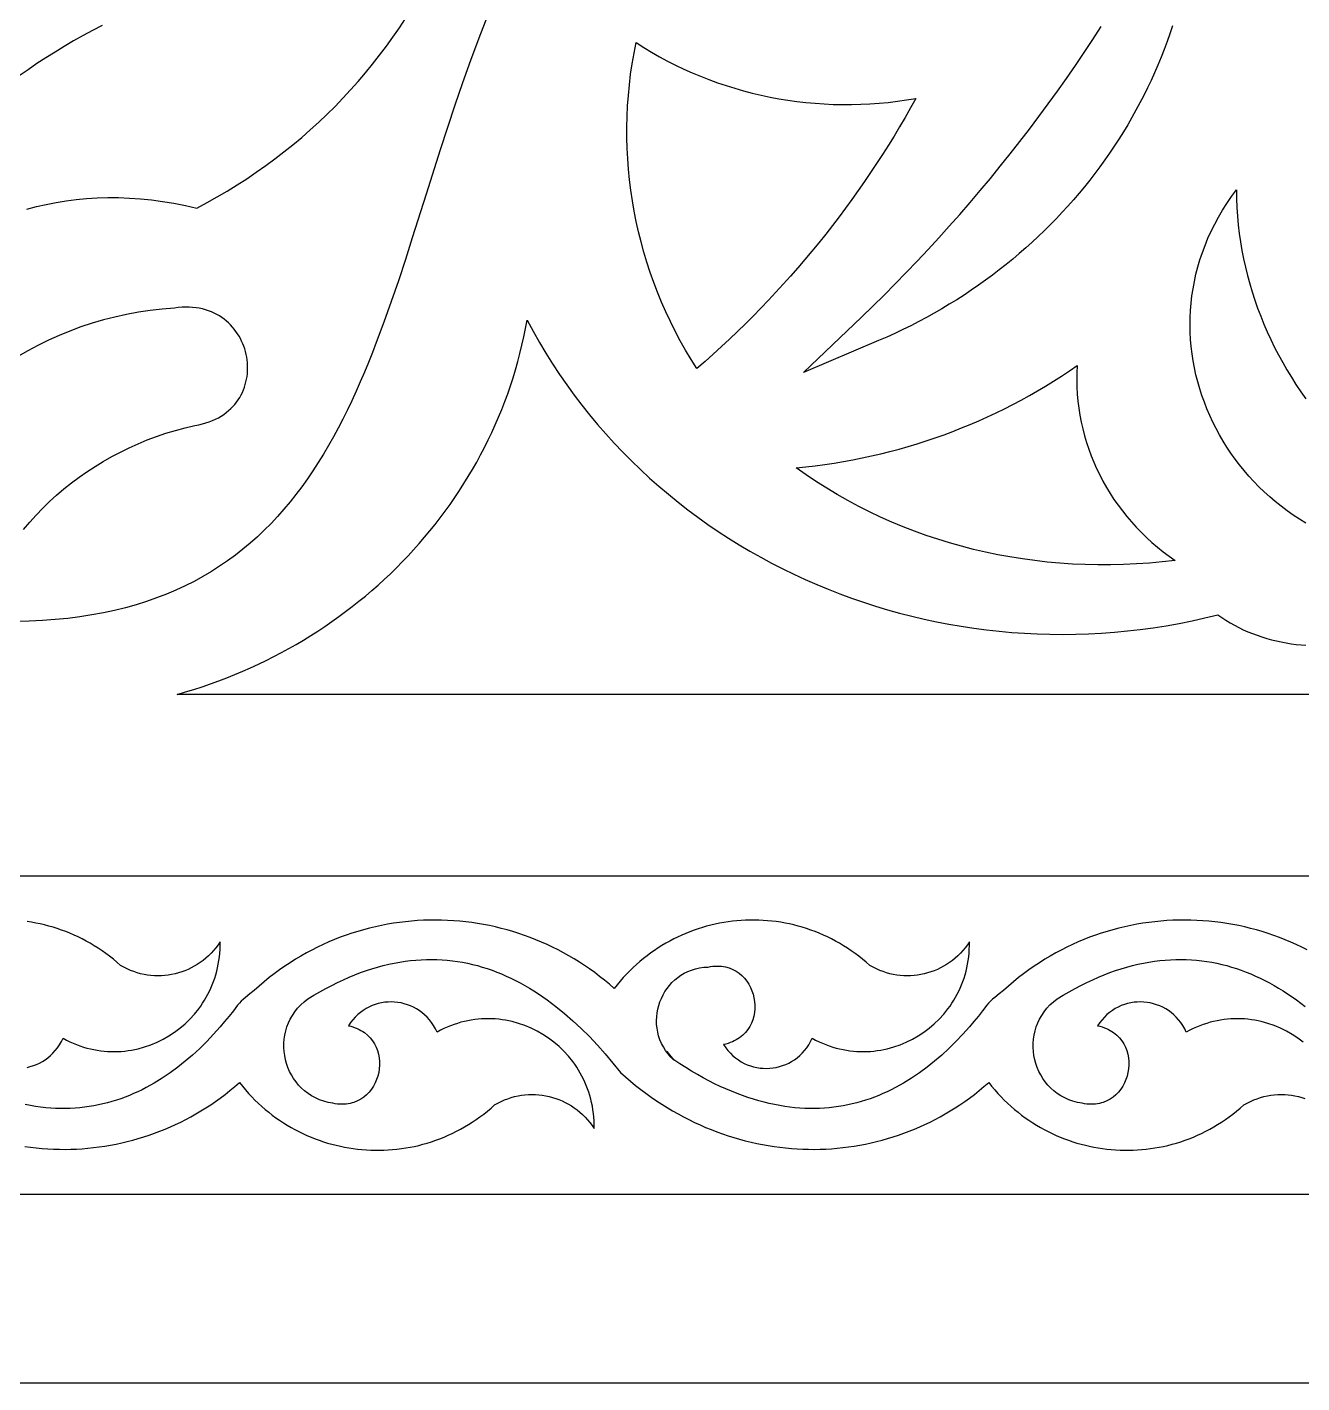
# Model space of a CAD drawing. Extents: x -445 to 570, y -1313 to 85.
# Drawn here: x 245.2 to 333.1, y -85 to 8.6 of the extents above; entities that cross this region are included whole.
import ezdxf

# ---------------------------------------------------------------- set-up
doc = ezdxf.new("R2010")
doc.units = 0
doc.layers.add('LAYER_1', color=18, linetype='CONTINUOUS')

msp = doc.modelspace()

# ---------------------------------------------------------------- linework, layer by layer
at = {"layer": 'LAYER_1'}
for points in [[(-444.999, -85), (445.001, -85), (445.001, 85), (-444.999, 85)], [(287.179, 7.482), (287.711, 7.145), (288.25, 6.821), (288.796, 6.51), (289.349, 6.213), (289.908, 5.93), (290.474, 5.66), (291.046, 5.404), (291.624, 5.162), (292.207, 4.934), (292.795, 4.719), (293.388, 4.519), (293.986, 4.332), (294.588, 4.16), (295.195, 4.002), (295.805, 3.858), (296.418, 3.728), (297.035, 3.612), (297.654, 3.511), (298.277, 3.424), (298.901, 3.352), (299.528, 3.294), (300.156, 3.251), (300.786, 3.222), (301.417, 3.208), (302.049, 3.209), (302.682, 3.225), (303.315, 3.255), (303.948, 3.301), (304.58, 3.361), (305.213, 3.436), (305.844, 3.527), (306.475, 3.633), (306.111, 2.977), (305.74, 2.326), (305.362, 1.679), (304.976, 1.037), (304.583, 0.398), (304.183, -0.235), (303.776, -0.865), (303.361, -1.49), (302.939, -2.111), (302.51, -2.727), (302.074, -3.338), (301.631, -3.945), (301.181, -4.547), (300.724, -5.144), (300.261, -5.736), (299.79, -6.324), (299.313, -6.906), (298.828, -7.484), (298.338, -8.056), (297.84, -8.624), (297.336, -9.186), (296.825, -9.743), (296.308, -10.295), (295.784, -10.841), (295.254, -11.382), (294.717, -11.918), (294.174, -12.448), (293.625, -12.973), (293.069, -13.492), (292.507, -14.005), (291.939, -14.513), (291.365, -15.015), (290.969, -14.38), (290.589, -13.737), (290.227, -13.088), (289.88, -12.432), (289.551, -11.769), (289.238, -11.101), (288.942, -10.426), (288.663, -9.746), (288.401, -9.061), (288.156, -8.371), (287.928, -7.676), (287.717, -6.977), (287.524, -6.274), (287.347, -5.567), (287.188, -4.857), (287.046, -4.143), (286.921, -3.426), (286.814, -2.707), (286.725, -1.985), (286.653, -1.261), (286.598, -0.535), (286.561, 0.192), (286.542, 0.92), (286.541, 1.649), (286.558, 2.379), (286.593, 3.109), (286.645, 3.84), (286.716, 4.57), (286.804, 5.299), (286.911, 6.028), (287.036, 6.756)], [(317.607, -14.801), (317.584, -15.296), (317.578, -15.789), (317.589, -16.28), (317.616, -16.77), (317.659, -17.256), (317.719, -17.74), (317.794, -18.221), (317.886, -18.698), (317.992, -19.172), (318.115, -19.641), (318.252, -20.106), (318.405, -20.566), (318.573, -21.02), (318.755, -21.47), (318.952, -21.913), (319.164, -22.351), (319.389, -22.782), (319.629, -23.206), (319.883, -23.623), (320.151, -24.033), (320.433, -24.435), (320.727, -24.829), (321.036, -25.215), (321.357, -25.592), (321.691, -25.96), (322.038, -26.318), (322.398, -26.667), (322.77, -27.006), (323.155, -27.334), (323.552, -27.652), (323.961, -27.959), (324.381, -28.255), (323.486, -28.355), (322.592, -28.434), (321.7, -28.494), (320.811, -28.534), (319.925, -28.554), (319.042, -28.554), (318.162, -28.535), (317.287, -28.496), (316.415, -28.437), (315.548, -28.359), (314.686, -28.261), (313.828, -28.144), (312.976, -28.008), (312.13, -27.853), (311.29, -27.678), (310.456, -27.485), (309.629, -27.272), (308.809, -27.041), (307.996, -26.791), (307.19, -26.522), (306.393, -26.234), (305.604, -25.928), (304.823, -25.603), (304.051, -25.26), (303.289, -24.898), (302.536, -24.519), (301.793, -24.121), (301.059, -23.705), (300.337, -23.27), (299.625, -22.818), (298.924, -22.348), (298.234, -21.86), (298.891, -21.794), (299.545, -21.717), (300.197, -21.629), (300.847, -21.532), (301.495, -21.424), (302.14, -21.306), (302.782, -21.177), (303.422, -21.039), (304.059, -20.89), (304.693, -20.732), (305.323, -20.563), (305.951, -20.385), (306.574, -20.196), (307.195, -19.998), (307.812, -19.79), (308.424, -19.573), (309.033, -19.345), (309.638, -19.108), (310.239, -18.861), (310.835, -18.605), (311.427, -18.339), (312.015, -18.064), (312.597, -17.779), (313.175, -17.485), (313.748, -17.182), (314.315, -16.869), (314.878, -16.547), (315.435, -16.216), (315.986, -15.876), (316.532, -15.526), (317.072, -15.168)]]:
    msp.add_lwpolyline(points, close=True, dxfattribs=at)
for points in [[(276.922, 9.323), (276.322, 7.792), (275.748, 6.254), (275.199, 4.712), (274.67, 3.168), (274.158, 1.625), (273.659, 0.085), (272.691, -2.974), (271.739, -5.991), (271.261, -7.477), (270.776, -8.945), (270.283, -10.391), (269.776, -11.815), (269.255, -13.212), (268.987, -13.9), (268.713, -14.581), (268.435, -15.254), (268.15, -15.919), (267.859, -16.576), (267.561, -17.224), (267.256, -17.863), (266.943, -18.493), (266.622, -19.113), (266.292, -19.724), (265.954, -20.324), (265.606, -20.913), (265.249, -21.492), (264.882, -22.06), (264.504, -22.616), (264.115, -23.16), (263.714, -23.692), (263.302, -24.211), (262.878, -24.718), (262.441, -25.212), (261.991, -25.693), (261.528, -26.159), (261.051, -26.612), (260.559, -27.051), (260.053, -27.475), (259.532, -27.883), (258.995, -28.277), (258.443, -28.655), (257.874, -29.017), (257.289, -29.363), (256.686, -29.693), (256.066, -30.005), (255.428, -30.301), (254.771, -30.579), (254.096, -30.839), (253.401, -31.081), (252.687, -31.305), (251.953, -31.51), (251.199, -31.696), (250.424, -31.863), (249.627, -32.01), (248.809, -32.137), (247.969, -32.244), (247.106, -32.33), (246.22, -32.396), (245.311, -32.44), (244.379, -32.462)], [(250.337, 8.668), (249.676, 8.322), (249.021, 7.965), (248.372, 7.598), (247.73, 7.222), (247.094, 6.835), (246.464, 6.438), (245.842, 6.032), (245.226, 5.616), (244.617, 5.19)], [(245.147, -4.003), (245.806, -3.831), (246.476, -3.679), (247.159, -3.548), (247.852, -3.437), (248.555, -3.348), (249.269, -3.281), (249.992, -3.236), (250.725, -3.214), (251.466, -3.216), (252.216, -3.242), (252.974, -3.293), (253.74, -3.369), (254.513, -3.47), (255.293, -3.598), (256.079, -3.753), (256.871, -3.935), (257.579, -3.556), (258.278, -3.164), (258.968, -2.758), (259.647, -2.339), (260.316, -1.907), (260.975, -1.463), (261.623, -1.006), (262.26, -0.537), (262.886, -0.055), (263.502, 0.438), (264.106, 0.944), (264.698, 1.461), (265.279, 1.989), (265.848, 2.529), (266.405, 3.08), (266.95, 3.641), (267.482, 4.214), (268.001, 4.797), (268.508, 5.39), (269.002, 5.993), (269.483, 6.607), (269.95, 7.23), (270.404, 7.863), (270.845, 8.505), (271.271, 9.157)], [(324.187, 8.648), (324.004, 8.098), (323.811, 7.552), (323.608, 7.01), (323.397, 6.472), (323.176, 5.937), (322.947, 5.407), (322.708, 4.88), (322.461, 4.358), (322.205, 3.839), (321.94, 3.326), (321.667, 2.816), (321.385, 2.311), (321.095, 1.811), (320.796, 1.316), (320.489, 0.825), (320.173, 0.339), (319.849, -0.141), (319.518, -0.617), (319.178, -1.087), (318.83, -1.553), (318.474, -2.012), (318.11, -2.467), (317.739, -2.915), (317.36, -3.358), (316.973, -3.796), (316.579, -4.227), (316.177, -4.653), (315.768, -5.072), (315.351, -5.486), (314.928, -5.893), (314.496, -6.294), (314.058, -6.688), (313.613, -7.076), (313.161, -7.457), (312.702, -7.832), (312.236, -8.199), (311.763, -8.56), (311.284, -8.914), (310.798, -9.261), (310.305, -9.601), (309.806, -9.933), (309.3, -10.258), (308.788, -10.576), (308.27, -10.886), (307.746, -11.188), (307.215, -11.483), (306.679, -11.77), (306.136, -12.049), (305.588, -12.32), (305.034, -12.582), (304.473, -12.837), (303.908, -13.083), (298.733, -15.287), (302.72, -11.469), (303.508, -10.708), (304.287, -9.939), (305.058, -9.164), (305.821, -8.382), (306.576, -7.593), (307.322, -6.797), (308.06, -5.995), (308.79, -5.186), (309.511, -4.37), (310.223, -3.549), (310.927, -2.72), (311.623, -1.886), (312.309, -1.045), (312.987, -0.198), (313.656, 0.655), (314.317, 1.514), (314.968, 2.379), (315.611, 3.25), (316.244, 4.128), (316.869, 5.01), (317.485, 5.899), (318.091, 6.793), (318.689, 7.694), (319.277, 8.599)], [(333.389, -25.672), (332.946, -25.399), (332.514, -25.114), (332.093, -24.816), (331.682, -24.507), (331.283, -24.187), (330.895, -23.855), (330.519, -23.513), (330.154, -23.16), (329.801, -22.798), (329.461, -22.426), (329.132, -22.044), (328.816, -21.654), (328.513, -21.255), (328.223, -20.848), (327.945, -20.433), (327.681, -20.01), (327.43, -19.58), (327.193, -19.143), (326.97, -18.7), (326.761, -18.251), (326.565, -17.796), (326.385, -17.335), (326.218, -16.869), (326.067, -16.398), (325.931, -15.923), (325.809, -15.444), (325.703, -14.961), (325.613, -14.474), (325.538, -13.985), (325.479, -13.493), (325.437, -12.998), (325.41, -12.502), (325.4, -12.003), (325.407, -11.504), (325.431, -11.003), (325.471, -10.502), (325.529, -10), (325.605, -9.498), (325.698, -8.997), (325.809, -8.497), (325.937, -7.997), (326.084, -7.499), (326.25, -7.003), (326.434, -6.509), (326.637, -6.017), (326.858, -5.529), (327.099, -5.043), (327.359, -4.561), (327.639, -4.082), (327.939, -3.608), (328.258, -3.139), (328.598, -2.674), (328.606, -3.282), (328.629, -3.886), (328.668, -4.487), (328.723, -5.085), (328.792, -5.679), (328.877, -6.269), (328.976, -6.856), (329.089, -7.438), (329.217, -8.016), (329.359, -8.59), (329.514, -9.16), (329.684, -9.725), (329.867, -10.285), (330.063, -10.841), (330.272, -11.392), (330.494, -11.938), (330.728, -12.478), (330.975, -13.014), (331.235, -13.544), (331.506, -14.068), (331.789, -14.587), (332.084, -15.1), (332.39, -15.608), (332.708, -16.109), (333.036, -16.604), (333.376, -17.093)], [(244.915, -26.104), (245.34, -25.605), (245.78, -25.119), (246.237, -24.647), (246.71, -24.189), (247.197, -23.746), (247.7, -23.318), (248.217, -22.905), (248.747, -22.508), (249.292, -22.127), (249.849, -21.762), (250.419, -21.414), (251.002, -21.083), (251.597, -20.769), (252.203, -20.473), (252.82, -20.195), (253.449, -19.936), (254.087, -19.695), (254.736, -19.474), (255.394, -19.272), (256.062, -19.09), (256.738, -18.928), (257.001, -18.881), (257.253, -18.824), (257.494, -18.757), (257.726, -18.681), (257.947, -18.595), (258.158, -18.501), (258.359, -18.399), (258.55, -18.289), (258.731, -18.171), (258.903, -18.045), (259.064, -17.913), (259.216, -17.775), (259.358, -17.63), (259.491, -17.48), (259.614, -17.324), (259.727, -17.164), (259.832, -16.998), (259.927, -16.829), (260.012, -16.656), (260.089, -16.479), (260.156, -16.299), (260.214, -16.116), (260.263, -15.93), (260.304, -15.743), (260.335, -15.554), (260.358, -15.364), (260.372, -15.173), (260.377, -14.981), (260.373, -14.789), (260.361, -14.598), (260.341, -14.407), (260.312, -14.216), (260.275, -14.027), (260.229, -13.84), (260.175, -13.655), (260.114, -13.472), (260.043, -13.292), (259.965, -13.116), (259.879, -12.942), (259.785, -12.773), (259.684, -12.608), (259.574, -12.447), (259.457, -12.292), (259.332, -12.142), (259.199, -11.997), (259.059, -11.859), (258.912, -11.727), (258.757, -11.603), (258.595, -11.485), (258.425, -11.375), (258.249, -11.273), (258.065, -11.179), (257.874, -11.094), (257.676, -11.018), (257.471, -10.951), (257.26, -10.895), (257.041, -10.848), (256.816, -10.812), (256.584, -10.787), (256.346, -10.773), (256.101, -10.771), (255.849, -10.781), (255.591, -10.804), (255.327, -10.839), (254.49, -10.906), (253.66, -11.001), (252.838, -11.124), (252.025, -11.275), (251.222, -11.452), (250.428, -11.655), (249.645, -11.885), (248.873, -12.14), (248.113, -12.42), (247.366, -12.725), (246.631, -13.054), (245.911, -13.406), (245.204, -13.782), (244.513, -14.181)], [(409.458, -37.5), (255.517, -37.494), (256.098, -37.326), (256.675, -37.149), (257.248, -36.963), (257.816, -36.768), (258.379, -36.563), (258.937, -36.35), (259.491, -36.127), (260.039, -35.896), (260.583, -35.656), (261.121, -35.408), (261.654, -35.15), (262.181, -34.885), (262.703, -34.611), (263.22, -34.329), (263.73, -34.038), (264.235, -33.74), (264.734, -33.433), (265.227, -33.119), (265.714, -32.796), (266.195, -32.466), (266.669, -32.128), (267.137, -31.783), (267.599, -31.43), (268.053, -31.07), (268.501, -30.703), (268.943, -30.328), (269.377, -29.947), (269.804, -29.558), (270.225, -29.162), (270.638, -28.76), (271.043, -28.351), (271.442, -27.935), (271.832, -27.513), (272.215, -27.084), (272.591, -26.648), (272.958, -26.207), (273.318, -25.759), (273.669, -25.305), (274.013, -24.846), (274.348, -24.38), (274.675, -23.908), (274.993, -23.431), (275.303, -22.948), (275.604, -22.459), (275.897, -21.965), (276.181, -21.466), (276.455, -20.961), (276.721, -20.451), (276.978, -19.936), (277.225, -19.416), (277.463, -18.891), (277.691, -18.361), (277.91, -17.827), (278.12, -17.288), (278.319, -16.744), (278.509, -16.196), (278.689, -15.643), (278.859, -15.086), (279.018, -14.525), (279.167, -13.96), (279.306, -13.391), (279.435, -12.817), (279.553, -12.24), (279.66, -11.66), (280.076, -12.436), (280.509, -13.2), (280.957, -13.952), (281.421, -14.692), (281.901, -15.419), (282.395, -16.134), (282.905, -16.836), (283.429, -17.525), (283.967, -18.202), (284.519, -18.865), (285.085, -19.515), (285.665, -20.151), (286.257, -20.775), (286.863, -21.384), (287.481, -21.98), (288.111, -22.563), (288.754, -23.131), (289.408, -23.686), (290.073, -24.226), (290.75, -24.752), (291.438, -25.264), (292.136, -25.761), (292.844, -26.243), (293.563, -26.711), (294.291, -27.164), (295.029, -27.602), (295.776, -28.025), (296.532, -28.433), (297.297, -28.826), (298.07, -29.203), (298.851, -29.564), (299.64, -29.91), (300.436, -30.24), (301.24, -30.554), (302.051, -30.853), (302.868, -31.135), (303.692, -31.4), (304.521, -31.65), (305.357, -31.883), (306.198, -32.099), (307.045, -32.298), (307.896, -32.481), (308.752, -32.647), (309.613, -32.795), (310.477, -32.927), (311.346, -33.041), (312.218, -33.137), (313.093, -33.216), (313.972, -33.278), (314.853, -33.321), (315.736, -33.347), (316.622, -33.354), (317.51, -33.344), (318.399, -33.315), (319.29, -33.268), (320.181, -33.202), (321.074, -33.117), (321.966, -33.014), (322.859, -32.892), (323.752, -32.751), (324.645, -32.591), (325.537, -32.412), (326.428, -32.213), (327.318, -31.995), (327.592, -32.192), (327.874, -32.38), (328.163, -32.557), (328.46, -32.725), (328.763, -32.882), (329.072, -33.03), (329.386, -33.169), (329.705, -33.297), (330.029, -33.416), (330.357, -33.526), (330.688, -33.627), (331.021, -33.718), (331.358, -33.8), (331.696, -33.873), (332.035, -33.938), (332.375, -33.993), (332.715, -34.039), (333.055, -34.077), (333.395, -34.106)], [(206.787, -50.007), (258.483, -50.007), (310.18, -50.007), (361.877, -50.007)], [(333.489, -55.118), (333.112, -54.93), (332.731, -54.75), (332.346, -54.579), (331.959, -54.417), (331.568, -54.265), (331.175, -54.121), (330.778, -53.986), (330.38, -53.861), (329.978, -53.744), (329.575, -53.637), (329.17, -53.539), (328.763, -53.45), (328.354, -53.37), (327.943, -53.299), (327.531, -53.238), (327.118, -53.186), (326.704, -53.143), (326.289, -53.109), (325.874, -53.085), (325.458, -53.069), (325.041, -53.064), (324.625, -53.067), (324.208, -53.08), (323.791, -53.102), (323.375, -53.134), (322.959, -53.175), (322.544, -53.226), (322.13, -53.286), (321.717, -53.355), (321.305, -53.434), (320.894, -53.523), (320.484, -53.621), (320.077, -53.729), (319.671, -53.846), (319.267, -53.973), (318.865, -54.109), (318.466, -54.255), (318.069, -54.411), (317.675, -54.576), (317.283, -54.751), (316.895, -54.936), (316.51, -55.13), (316.128, -55.334), (315.749, -55.548), (315.375, -55.772), (315.004, -56.006), (314.637, -56.249), (314.274, -56.502), (313.916, -56.765), (313.562, -57.038), (313.212, -57.321), (312.868, -57.614), (312.529, -57.916), (312.233, -58.165), (311.929, -58.405), (311.78, -58.528), (311.638, -58.657), (311.504, -58.795), (311.382, -58.943), (311.089, -59.326), (310.792, -59.702), (310.489, -60.071), (310.181, -60.432), (309.72, -60.947), (309.248, -61.443), (308.765, -61.919), (308.271, -62.375), (307.766, -62.81), (307.25, -63.222), (306.722, -63.611), (306.183, -63.975), (305.634, -64.313), (305.072, -64.625), (304.787, -64.771), (304.5, -64.909), (304.209, -65.041), (303.916, -65.165), (303.619, -65.282), (303.32, -65.391), (303.018, -65.493), (302.713, -65.587), (302.405, -65.673), (302.095, -65.751), (301.781, -65.82), (301.465, -65.882), (301.145, -65.935), (300.823, -65.98), (300.498, -66.015), (300.17, -66.042), (299.839, -66.061), (299.505, -66.07), (299.168, -66.07), (298.828, -66.06), (298.485, -66.042), (298.14, -66.013), (297.791, -65.975), (297.44, -65.927), (297.085, -65.87), (296.728, -65.802), (296.367, -65.724), (296.004, -65.636), (295.637, -65.537), (295.268, -65.428), (294.896, -65.308), (294.52, -65.177), (294.142, -65.035), (293.76, -64.882), (293.376, -64.718), (292.989, -64.543), (292.598, -64.356), (292.205, -64.158), (291.808, -63.948), (291.409, -63.726), (291.006, -63.492), (290.601, -63.246), (290.192, -62.988), (289.78, -62.718), (289.307, -62.14), (289.792, -62.737), (289.575, -62.522), (289.381, -62.296), (289.209, -62.063), (289.059, -61.821), (288.931, -61.572), (288.823, -61.318), (288.736, -61.06), (288.67, -60.798), (288.624, -60.534), (288.597, -60.268), (288.589, -60.003), (288.6, -59.738), (288.629, -59.475), (288.676, -59.216), (288.741, -58.96), (288.823, -58.71), (288.922, -58.466), (289.037, -58.23), (289.168, -58.002), (289.314, -57.783), (289.476, -57.575), (289.653, -57.38), (289.844, -57.196), (290.049, -57.027), (290.267, -56.873), (290.499, -56.735), (290.743, -56.614), (291, -56.511), (291.269, -56.428), (291.549, -56.365), (291.841, -56.324), (292.144, -56.305), (292.306, -56.275), (292.465, -56.254), (292.62, -56.241), (292.772, -56.237), (292.92, -56.24), (293.064, -56.252), (293.204, -56.27), (293.34, -56.296), (293.601, -56.368), (293.845, -56.466), (294.073, -56.588), (294.284, -56.731), (294.477, -56.895), (294.653, -57.076), (294.81, -57.274), (294.949, -57.486), (295.069, -57.709), (295.169, -57.943), (295.25, -58.185), (295.31, -58.434), (295.35, -58.686), (295.37, -58.941), (295.367, -59.196), (295.343, -59.45), (295.297, -59.7), (295.228, -59.945), (295.137, -60.182), (295.022, -60.409), (294.883, -60.625), (294.721, -60.828), (294.534, -61.015), (294.431, -61.103), (294.322, -61.186), (294.206, -61.264), (294.084, -61.337), (293.956, -61.404), (293.821, -61.466), (293.68, -61.523), (293.533, -61.573), (293.378, -61.617), (293.217, -61.654), (293.362, -61.87), (293.518, -62.069), (293.684, -62.254), (293.86, -62.423), (294.044, -62.578), (294.236, -62.717), (294.434, -62.841), (294.639, -62.95), (294.849, -63.044), (295.064, -63.123), (295.283, -63.188), (295.504, -63.237), (295.728, -63.272), (295.953, -63.293), (296.179, -63.298), (296.405, -63.29), (296.629, -63.266), (296.852, -63.229), (297.072, -63.176), (297.289, -63.11), (297.501, -63.029), (297.709, -62.935), (297.911, -62.826), (298.106, -62.702), (298.294, -62.565), (298.474, -62.414), (298.644, -62.249), (298.805, -62.07), (298.956, -61.878), (299.095, -61.671), (299.222, -61.451), (299.336, -61.218), (299.568, -61.342), (299.801, -61.456), (300.036, -61.561), (300.271, -61.658), (300.508, -61.745), (300.745, -61.823), (300.983, -61.893), (301.221, -61.953), (301.46, -62.006), (301.698, -62.049), (301.937, -62.084), (302.175, -62.111), (302.413, -62.13), (302.651, -62.141), (302.887, -62.143), (303.123, -62.138), (303.358, -62.125), (303.591, -62.104), (303.823, -62.075), (304.054, -62.039), (304.283, -61.996), (304.51, -61.945), (304.958, -61.822), (305.396, -61.672), (305.823, -61.494), (306.239, -61.289), (306.641, -61.059), (307.028, -60.804), (307.399, -60.526), (307.753, -60.224), (308.089, -59.899), (308.404, -59.554), (308.698, -59.187), (308.837, -58.996), (308.969, -58.8), (309.096, -58.6), (309.217, -58.395), (309.331, -58.185), (309.439, -57.971), (309.54, -57.752), (309.635, -57.529), (309.722, -57.302), (309.803, -57.071), (309.876, -56.836), (309.942, -56.597), (310, -56.354), (310.05, -56.108), (310.092, -55.858), (310.126, -55.605), (310.152, -55.348), (310.17, -55.088), (310.179, -54.824), (310.179, -54.558), (310.034, -54.771), (309.881, -54.974), (309.719, -55.167), (309.55, -55.351), (309.374, -55.525), (309.19, -55.69), (309.001, -55.844), (308.805, -55.988), (308.603, -56.123), (308.396, -56.247), (308.184, -56.36), (307.968, -56.464), (307.747, -56.556), (307.523, -56.639), (307.295, -56.71), (307.065, -56.771), (306.832, -56.82), (306.597, -56.859), (306.36, -56.887), (306.122, -56.904), (305.883, -56.909), (305.643, -56.903), (305.404, -56.885), (305.164, -56.856), (304.926, -56.815), (304.688, -56.763), (304.452, -56.698), (304.218, -56.622), (303.986, -56.534), (303.757, -56.433), (303.531, -56.321), (303.308, -56.196), (303.06, -55.977), (302.808, -55.766), (302.551, -55.563), (302.291, -55.368), (302.028, -55.181), (301.761, -55.002), (301.491, -54.832), (301.218, -54.669), (300.942, -54.514), (300.663, -54.367), (300.382, -54.228), (300.098, -54.097), (299.812, -53.974), (299.523, -53.859), (299.233, -53.751), (298.94, -53.652), (298.646, -53.56), (298.351, -53.476), (298.054, -53.4), (297.755, -53.332), (297.456, -53.271), (297.155, -53.218), (296.854, -53.173), (296.552, -53.136), (296.25, -53.106), (295.947, -53.084), (295.644, -53.07), (295.341, -53.063), (295.038, -53.064), (294.735, -53.073), (294.433, -53.089), (294.131, -53.113), (293.83, -53.144), (293.53, -53.183), (293.23, -53.23), (292.932, -53.284), (292.635, -53.345), (292.34, -53.414), (292.046, -53.491), (291.754, -53.575), (291.464, -53.666), (291.176, -53.765), (290.89, -53.871), (290.607, -53.984), (290.326, -54.105), (290.047, -54.234), (289.772, -54.369), (289.499, -54.512), (289.23, -54.662), (288.963, -54.82), (288.701, -54.985), (288.441, -55.157), (288.186, -55.336), (287.934, -55.522), (287.687, -55.716), (287.443, -55.917), (287.204, -56.125), (286.969, -56.34), (286.739, -56.563), (286.514, -56.792), (286.294, -57.029), (286.078, -57.272), (285.868, -57.523), (285.664, -57.781), (285.336, -57.495), (285.003, -57.217), (284.665, -56.949), (284.322, -56.689), (283.974, -56.438), (283.621, -56.196), (283.264, -55.963), (282.902, -55.738), (282.536, -55.523), (282.167, -55.316), (281.793, -55.118), (281.415, -54.93), (281.034, -54.75), (280.65, -54.579), (280.262, -54.417), (279.872, -54.265), (279.478, -54.121), (279.082, -53.986), (278.683, -53.861), (278.282, -53.744), (277.879, -53.637), (277.473, -53.539), (277.066, -53.45), (276.657, -53.37), (276.247, -53.299), (275.835, -53.238), (275.422, -53.186), (275.008, -53.143), (274.593, -53.109), (274.177, -53.085), (273.761, -53.069), (273.345, -53.064), (272.928, -53.067), (272.511, -53.08), (272.095, -53.102), (271.679, -53.134), (271.263, -53.175), (270.848, -53.226), (270.434, -53.286), (270.02, -53.355), (269.608, -53.434), (269.197, -53.523), (268.788, -53.621), (268.38, -53.729), (267.974, -53.846), (267.571, -53.973), (267.169, -54.109), (266.769, -54.255), (266.373, -54.411), (265.978, -54.576), (265.587, -54.751), (265.198, -54.936), (264.813, -55.13), (264.431, -55.334), (264.053, -55.548), (263.678, -55.772), (263.307, -56.006), (262.94, -56.249), (262.577, -56.502), (262.219, -56.765), (261.865, -57.038), (261.516, -57.321), (261.171, -57.614), (260.832, -57.916), (260.536, -58.165), (260.232, -58.405), (260.084, -58.528), (259.941, -58.657), (259.807, -58.795), (259.685, -58.943), (259.393, -59.326), (259.095, -59.702), (258.792, -60.071), (258.484, -60.432), (258.023, -60.947), (257.551, -61.443), (257.068, -61.919), (256.574, -62.375), (256.069, -62.81), (255.553, -63.222), (255.026, -63.611), (254.487, -63.975), (253.937, -64.313), (253.376, -64.625), (253.091, -64.771), (252.803, -64.909), (252.512, -65.041), (252.219, -65.165), (251.923, -65.282), (251.624, -65.391), (251.321, -65.493), (251.017, -65.587), (250.709, -65.673), (250.398, -65.751), (250.085, -65.82), (249.768, -65.882), (249.449, -65.935), (249.126, -65.98), (248.801, -66.015), (248.473, -66.042), (248.142, -66.061), (247.808, -66.07), (247.471, -66.07), (247.132, -66.06), (246.789, -66.042), (246.443, -66.013), (246.095, -65.975), (245.743, -65.927), (245.389, -65.87), (245.031, -65.802)], [(245.155, -63.229), (245.375, -63.176), (245.592, -63.11), (245.805, -63.029), (246.012, -62.935), (246.214, -62.826), (246.409, -62.702), (246.597, -62.565), (246.777, -62.414), (246.948, -62.249), (247.109, -62.07), (247.259, -61.878), (247.399, -61.671), (247.526, -61.451), (247.64, -61.218), (247.871, -61.342), (248.105, -61.456), (248.339, -61.561), (248.575, -61.658), (248.811, -61.745), (249.049, -61.823), (249.286, -61.893), (249.525, -61.953), (249.763, -62.006), (250.002, -62.049), (250.24, -62.084), (250.479, -62.111), (250.717, -62.13), (250.954, -62.141), (251.191, -62.143), (251.426, -62.138), (251.661, -62.125), (251.895, -62.104), (252.127, -62.075), (252.357, -62.039), (252.586, -61.996), (252.813, -61.945), (253.261, -61.822), (253.699, -61.672), (254.127, -61.494), (254.542, -61.289), (254.944, -61.059), (255.332, -60.804), (255.703, -60.526), (256.057, -60.224), (256.392, -59.899), (256.707, -59.554), (257.001, -59.187), (257.14, -58.996), (257.273, -58.8), (257.4, -58.6), (257.52, -58.395), (257.635, -58.185), (257.743, -57.971), (257.844, -57.752), (257.938, -57.529), (258.026, -57.302), (258.106, -57.071), (258.179, -56.836), (258.245, -56.597), (258.303, -56.354), (258.353, -56.108), (258.396, -55.858), (258.43, -55.605), (258.456, -55.348), (258.473, -55.088), (258.482, -54.824), (258.482, -54.558), (258.337, -54.771), (258.184, -54.974), (258.023, -55.167), (257.854, -55.351), (257.677, -55.525), (257.494, -55.69), (257.304, -55.844), (257.108, -55.988), (256.906, -56.123), (256.699, -56.247), (256.487, -56.36), (256.271, -56.464), (256.05, -56.556), (255.826, -56.639), (255.599, -56.71), (255.368, -56.771), (255.135, -56.82), (254.9, -56.859), (254.663, -56.887), (254.425, -56.904), (254.186, -56.909), (253.947, -56.903), (253.707, -56.885), (253.468, -56.856), (253.229, -56.815), (252.991, -56.763), (252.755, -56.698), (252.521, -56.622), (252.289, -56.534), (252.06, -56.433), (251.834, -56.321), (251.612, -56.196), (251.363, -55.977), (251.111, -55.766), (250.855, -55.563), (250.595, -55.368), (250.332, -55.181), (250.065, -55.002), (249.795, -54.832), (249.522, -54.669), (249.246, -54.514), (248.967, -54.367), (248.685, -54.228), (248.401, -54.097), (248.115, -53.974), (247.827, -53.859), (247.536, -53.751), (247.244, -53.652), (246.95, -53.56), (246.654, -53.476), (246.357, -53.4), (246.059, -53.332), (245.759, -53.271), (245.459, -53.218), (245.158, -53.173)], [(245.001, -68.693), (245.399, -68.746), (245.797, -68.791), (246.195, -68.827), (246.593, -68.855), (246.99, -68.874), (247.387, -68.884), (247.784, -68.886), (248.18, -68.88), (248.575, -68.865), (248.969, -68.841), (249.362, -68.809), (249.754, -68.769), (250.144, -68.72), (250.534, -68.663), (250.921, -68.598), (251.307, -68.524), (251.692, -68.442), (252.074, -68.352), (252.454, -68.254), (252.832, -68.147), (253.208, -68.032), (253.581, -67.91), (253.952, -67.779), (254.32, -67.639), (254.686, -67.492), (255.048, -67.337), (255.407, -67.174), (255.764, -67.003), (256.116, -66.823), (256.466, -66.636), (256.812, -66.441), (257.154, -66.238), (257.492, -66.028), (257.827, -65.809), (258.157, -65.582), (258.484, -65.348), (258.823, -65.093), (259.156, -64.83), (259.485, -64.558), (259.808, -64.278), (260.013, -64.533), (260.224, -64.782), (260.439, -65.024), (260.66, -65.259), (260.885, -65.487), (261.115, -65.707), (261.35, -65.921), (261.589, -66.127), (261.833, -66.326), (262.08, -66.518), (262.332, -66.703), (262.587, -66.881), (262.846, -67.052), (263.109, -67.215), (263.375, -67.371), (263.644, -67.52), (263.916, -67.661), (264.191, -67.796), (264.469, -67.923), (264.75, -68.042), (265.033, -68.155), (265.318, -68.26), (265.606, -68.357), (265.895, -68.448), (266.187, -68.531), (266.48, -68.606), (266.775, -68.674), (267.071, -68.735), (267.368, -68.788), (267.667, -68.833), (267.966, -68.871), (268.267, -68.902), (268.568, -68.925), (268.869, -68.941), (269.171, -68.949), (269.473, -68.949), (269.776, -68.942), (270.078, -68.927), (270.38, -68.905), (270.681, -68.875), (270.982, -68.837), (271.283, -68.792), (271.582, -68.738), (271.881, -68.678), (272.178, -68.609), (272.475, -68.533), (272.769, -68.449), (273.063, -68.357), (273.354, -68.257), (273.644, -68.15), (273.931, -68.035), (274.217, -67.912), (274.5, -67.781), (274.78, -67.642), (275.058, -67.495), (275.334, -67.341), (275.606, -67.178), (275.875, -67.008), (276.141, -66.829), (276.404, -66.643), (276.663, -66.448), (276.918, -66.246), (277.17, -66.036), (277.418, -65.817), (277.64, -65.692), (277.866, -65.579), (278.096, -65.479), (278.327, -65.391), (278.562, -65.314), (278.798, -65.25), (279.035, -65.198), (279.274, -65.157), (279.513, -65.128), (279.753, -65.11), (279.992, -65.104), (280.231, -65.109), (280.469, -65.126), (280.706, -65.154), (280.941, -65.192), (281.174, -65.242), (281.405, -65.303), (281.632, -65.374), (281.857, -65.456), (282.077, -65.549), (282.294, -65.652), (282.505, -65.766), (282.712, -65.89), (282.914, -66.024), (283.11, -66.169), (283.3, -66.323), (283.483, -66.488), (283.66, -66.662), (283.829, -66.846), (283.99, -67.039), (284.144, -67.242), (284.288, -67.455), (284.288, -67.188), (284.279, -66.925), (284.262, -66.665), (284.236, -66.408), (284.202, -66.155), (284.16, -65.905), (284.109, -65.658), (284.051, -65.416), (283.986, -65.177), (283.912, -64.942), (283.832, -64.71), (283.745, -64.483), (283.65, -64.261), (283.549, -64.042), (283.441, -63.828), (283.327, -63.618), (283.206, -63.413), (283.079, -63.212), (282.946, -63.017), (282.808, -62.826), (282.514, -62.459), (282.198, -62.113), (281.863, -61.789), (281.509, -61.487), (281.138, -61.208), (280.75, -60.954), (280.348, -60.724), (279.933, -60.519), (279.505, -60.341), (279.067, -60.19), (278.619, -60.067), (278.392, -60.017), (278.164, -59.973), (277.933, -59.937), (277.701, -59.909), (277.467, -59.888), (277.233, -59.875), (276.997, -59.87), (276.76, -59.872), (276.523, -59.883), (276.285, -59.902), (276.047, -59.928), (275.808, -59.964), (275.569, -60.007), (275.331, -60.059), (275.093, -60.12), (274.855, -60.19), (274.617, -60.268), (274.381, -60.355), (274.145, -60.451), (273.911, -60.557), (273.678, -60.671), (273.446, -60.795), (273.332, -60.561), (273.205, -60.341), (273.065, -60.135), (272.915, -59.942), (272.754, -59.764), (272.583, -59.599), (272.403, -59.447), (272.216, -59.31), (272.02, -59.187), (271.818, -59.078), (271.611, -58.983), (271.398, -58.903), (271.182, -58.836), (270.961, -58.784), (270.739, -58.747), (270.514, -58.723), (270.289, -58.714), (270.063, -58.72), (269.838, -58.74), (269.614, -58.775), (269.392, -58.825), (269.174, -58.89), (268.959, -58.969), (268.749, -59.063), (268.544, -59.172), (268.345, -59.296), (268.153, -59.435), (267.969, -59.589), (267.794, -59.759), (267.628, -59.943), (267.472, -60.143), (267.327, -60.358), (267.488, -60.396), (267.642, -60.44), (267.79, -60.49), (267.931, -60.546), (268.066, -60.609), (268.194, -60.676), (268.316, -60.749), (268.431, -60.827), (268.643, -60.997), (268.83, -61.185), (268.993, -61.388), (269.132, -61.604), (269.246, -61.831), (269.338, -62.068), (269.407, -62.313), (269.453, -62.563), (269.477, -62.816), (269.479, -63.072), (269.46, -63.327), (269.42, -63.579), (269.36, -63.827), (269.279, -64.069), (269.178, -64.303), (269.059, -64.527), (268.92, -64.739), (268.762, -64.936), (268.587, -65.118), (268.394, -65.282), (268.183, -65.425), (267.955, -65.547), (267.711, -65.645), (267.582, -65.684), (267.45, -65.717), (267.314, -65.743), (267.174, -65.761), (267.03, -65.772), (266.882, -65.776), (266.73, -65.771), (266.575, -65.759), (266.416, -65.738), (266.253, -65.708), (265.931, -65.649), (265.623, -65.566), (265.33, -65.463), (265.052, -65.338), (264.789, -65.195), (264.542, -65.034), (264.311, -64.855), (264.096, -64.662), (263.897, -64.454), (263.715, -64.232), (263.55, -63.999), (263.403, -63.755), (263.273, -63.502), (263.161, -63.241), (263.067, -62.972), (262.992, -62.698), (262.935, -62.419), (262.898, -62.136), (262.879, -61.851), (262.881, -61.566), (262.902, -61.28), (262.944, -60.996), (263.006, -60.715), (263.089, -60.437), (263.193, -60.165), (263.318, -59.899), (263.465, -59.64), (263.634, -59.39), (263.826, -59.15), (264.039, -58.922), (264.276, -58.705), (264.536, -58.502), (264.95, -58.249), (265.362, -58.009), (265.771, -57.782), (266.178, -57.568), (266.583, -57.367), (266.984, -57.178), (267.384, -57.002), (267.781, -56.838), (268.175, -56.687), (268.567, -56.547), (268.957, -56.42), (269.344, -56.305), (269.729, -56.202), (270.111, -56.11), (270.491, -56.029), (270.868, -55.961), (271.243, -55.903), (271.615, -55.857), (271.985, -55.821), (272.352, -55.797), (272.717, -55.783), (273.08, -55.78), (273.44, -55.787), (273.797, -55.805), (274.152, -55.833), (274.505, -55.871), (274.855, -55.919), (275.203, -55.978), (275.548, -56.045), (275.891, -56.123), (276.232, -56.21), (276.57, -56.306), (276.905, -56.412), (277.238, -56.527), (277.569, -56.65), (277.897, -56.783), (278.223, -56.924), (278.546, -57.074), (278.867, -57.233), (279.186, -57.4), (279.502, -57.575), (279.816, -57.758), (280.127, -57.949), (280.436, -58.148), (280.742, -58.355), (281.046, -58.569), (281.647, -59.02), (282.238, -59.5), (282.819, -60.008), (283.391, -60.543), (283.953, -61.103), (284.506, -61.688), (285.049, -62.298), (285.582, -62.929), (286.106, -63.583), (286.45, -63.889), (286.798, -64.185), (287.149, -64.473), (287.504, -64.75), (287.862, -65.019), (288.223, -65.278), (288.587, -65.528), (288.954, -65.769), (289.324, -66.001), (289.696, -66.224), (290.071, -66.437), (290.448, -66.641), (290.827, -66.836), (291.208, -67.023), (291.592, -67.2), (291.977, -67.368), (292.364, -67.527), (292.752, -67.677), (293.142, -67.819), (293.534, -67.951), (293.926, -68.075), (294.32, -68.189), (294.715, -68.295), (295.11, -68.392), (295.506, -68.481), (295.903, -68.56), (296.3, -68.631), (296.698, -68.693), (297.096, -68.746), (297.494, -68.791), (297.892, -68.827), (298.289, -68.855), (298.687, -68.874), (299.084, -68.884), (299.48, -68.886), (299.876, -68.88), (300.271, -68.865), (300.665, -68.841), (301.058, -68.809), (301.45, -68.769), (301.841, -68.72), (302.23, -68.663), (302.618, -68.598), (303.004, -68.524), (303.388, -68.442), (303.77, -68.352), (304.151, -68.254), (304.529, -68.147), (304.904, -68.032), (305.278, -67.91), (305.649, -67.779), (306.017, -67.639), (306.382, -67.492), (306.745, -67.337), (307.104, -67.174), (307.46, -67.003), (307.813, -66.823), (308.162, -66.636), (308.508, -66.441), (308.851, -66.238), (309.189, -66.028), (309.523, -65.809), (309.854, -65.582), (310.18, -65.348), (310.519, -65.093), (310.853, -64.83), (311.181, -64.558), (311.505, -64.278), (311.71, -64.533), (311.92, -64.782), (312.136, -65.024), (312.356, -65.259), (312.582, -65.487), (312.812, -65.707), (313.047, -65.921), (313.286, -66.127), (313.529, -66.326), (313.777, -66.518), (314.028, -66.703), (314.284, -66.881), (314.543, -67.052), (314.805, -67.215), (315.071, -67.371), (315.34, -67.52), (315.613, -67.661), (315.888, -67.796), (316.166, -67.923), (316.446, -68.042), (316.729, -68.155), (317.015, -68.26), (317.302, -68.357), (317.592, -68.448), (317.883, -68.531), (318.176, -68.606), (318.471, -68.674), (318.767, -68.735), (319.065, -68.788), (319.363, -68.833), (319.663, -68.871), (319.963, -68.902), (320.264, -68.925), (320.566, -68.941), (320.868, -68.949), (321.17, -68.949), (321.472, -68.942), (321.774, -68.927), (322.076, -68.905), (322.378, -68.875), (322.679, -68.837), (322.979, -68.792), (323.279, -68.738), (323.578, -68.678), (323.875, -68.609), (324.171, -68.533), (324.466, -68.449), (324.759, -68.357), (325.051, -68.257), (325.34, -68.15), (325.628, -68.035), (325.913, -67.912), (326.196, -67.781), (326.477, -67.642), (326.755, -67.495), (327.03, -67.341), (327.303, -67.178), (327.572, -67.008), (327.838, -66.829), (328.1, -66.643), (328.36, -66.448), (328.615, -66.246), (328.867, -66.036), (329.114, -65.817), (329.337, -65.692), (329.563, -65.579), (329.792, -65.479), (330.024, -65.391), (330.258, -65.314), (330.494, -65.25), (330.732, -65.198), (330.97, -65.157), (331.21, -65.128), (331.449, -65.11), (331.689, -65.104), (331.928, -65.109), (332.166, -65.126), (332.403, -65.154), (332.638, -65.192), (332.871, -65.242), (333.101, -65.303), (333.329, -65.374)], [(333.206, -61.487), (332.834, -61.208), (332.447, -60.954), (332.045, -60.724), (331.629, -60.519), (331.202, -60.341), (330.764, -60.19), (330.316, -60.067), (330.089, -60.017), (329.86, -59.973), (329.63, -59.937), (329.397, -59.909), (329.164, -59.888), (328.929, -59.875), (328.693, -59.87), (328.457, -59.872), (328.219, -59.883), (327.981, -59.902), (327.743, -59.928), (327.504, -59.964), (327.266, -60.007), (327.027, -60.059), (326.789, -60.12), (326.551, -60.19), (326.314, -60.268), (326.077, -60.355), (325.842, -60.451), (325.607, -60.557), (325.374, -60.671), (325.142, -60.795), (325.028, -60.561), (324.901, -60.341), (324.762, -60.135), (324.612, -59.942), (324.45, -59.764), (324.28, -59.599), (324.1, -59.447), (323.912, -59.31), (323.717, -59.187), (323.515, -59.078), (323.307, -58.983), (323.095, -58.903), (322.878, -58.836), (322.658, -58.784), (322.435, -58.747), (322.211, -58.723), (321.985, -58.714), (321.759, -58.72), (321.534, -58.74), (321.311, -58.775), (321.089, -58.825), (320.87, -58.89), (320.656, -58.969), (320.445, -59.063), (320.24, -59.172), (320.042, -59.296), (319.85, -59.435), (319.666, -59.589), (319.49, -59.759), (319.324, -59.943), (319.168, -60.143), (319.023, -60.358), (319.184, -60.396), (319.339, -60.44), (319.486, -60.49), (319.628, -60.546), (319.762, -60.609), (319.891, -60.676), (320.012, -60.749), (320.128, -60.827), (320.34, -60.997), (320.527, -61.185), (320.69, -61.388), (320.828, -61.604), (320.943, -61.831), (321.035, -62.068), (321.103, -62.313), (321.149, -62.563), (321.173, -62.816), (321.176, -63.072), (321.157, -63.327), (321.117, -63.579), (321.056, -63.827), (320.975, -64.069), (320.875, -64.303), (320.755, -64.527), (320.616, -64.739), (320.459, -64.936), (320.283, -65.118), (320.09, -65.282), (319.879, -65.425), (319.652, -65.547), (319.407, -65.645), (319.279, -65.684), (319.147, -65.717), (319.01, -65.743), (318.87, -65.761), (318.726, -65.772), (318.578, -65.776), (318.427, -65.771), (318.271, -65.759), (318.112, -65.738), (317.95, -65.708), (317.628, -65.649), (317.32, -65.566), (317.027, -65.463), (316.749, -65.338), (316.486, -65.195), (316.239, -65.034), (316.007, -64.855), (315.792, -64.662), (315.594, -64.454), (315.412, -64.232), (315.247, -63.999), (315.099, -63.755), (314.969, -63.502), (314.857, -63.241), (314.764, -62.972), (314.688, -62.698), (314.632, -62.419), (314.594, -62.136), (314.576, -61.851), (314.577, -61.566), (314.599, -61.28), (314.64, -60.996), (314.702, -60.715), (314.785, -60.437), (314.889, -60.165), (315.015, -59.899), (315.162, -59.64), (315.331, -59.39), (315.522, -59.15), (315.736, -58.922), (315.972, -58.705), (316.232, -58.502), (316.646, -58.249), (317.058, -58.009), (317.468, -57.782), (317.875, -57.568), (318.279, -57.367), (318.681, -57.178), (319.08, -57.002), (319.477, -56.838), (319.872, -56.687), (320.264, -56.547), (320.654, -56.42), (321.041, -56.305), (321.425, -56.202), (321.807, -56.11), (322.187, -56.029), (322.564, -55.961), (322.939, -55.903), (323.311, -55.857), (323.681, -55.821), (324.049, -55.797), (324.414, -55.783), (324.776, -55.78), (325.136, -55.787), (325.494, -55.805), (325.849, -55.833), (326.201, -55.871), (326.552, -55.919), (326.899, -55.978), (327.245, -56.045), (327.588, -56.123), (327.928, -56.21), (328.266, -56.306), (328.602, -56.412), (328.935, -56.527), (329.266, -56.65), (329.594, -56.783), (329.92, -56.924), (330.243, -57.074), (330.564, -57.233), (330.882, -57.4), (331.199, -57.575), (331.512, -57.758), (331.824, -57.949), (332.132, -58.148), (332.439, -58.355), (332.743, -58.569), (333.343, -59.02)], [(361.877, -72.007), (310.18, -72.007), (258.483, -72.007), (206.787, -72.007)]]:
    msp.add_lwpolyline(points, dxfattribs=at)

doc.saveas('drawing.dxf')
